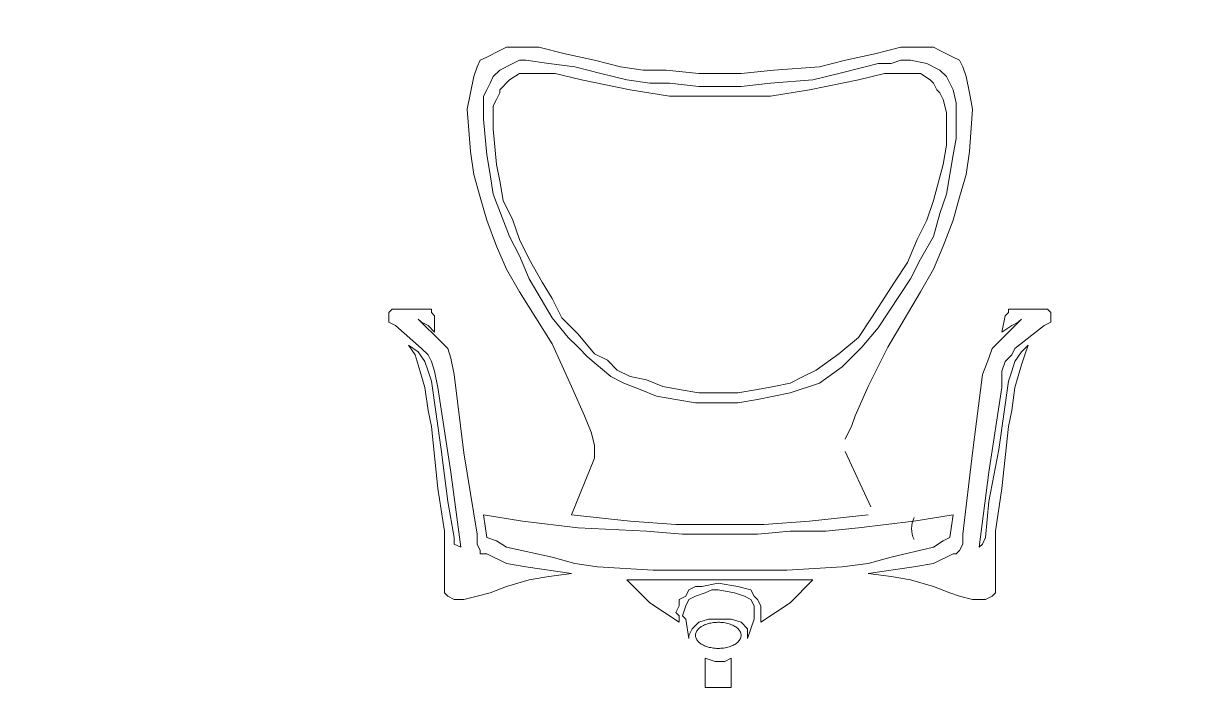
# Model space of a CAD drawing. Header units: inches. Extents: x 159.62 to 166.72, y 195.65 to 204.16.
# Drawn here: x 159.785791 to 159.78748, y 199.205229 to 199.206185 of the extents above; entities that cross this region are included whole.
import ezdxf

# ---------------------------------------------------------------- set-up
doc = ezdxf.new("R2010")
doc.units = ezdxf.units.IN
doc.header["$MEASUREMENT"] = 0
doc.layers.add('A-WALL-FULL-EXT', color=7, linetype='Continuous')

msp = doc.modelspace()

# ---------------------------------------------------------------- hatches: boundary and pattern name
at = {"layer": 'A-WALL-FULL-EXT'}
h = msp.add_hatch(dxfattribs=at)
h.set_pattern_fill('ANSI31', color=256)
h.set_pattern_definition([(45, (0.01298726268532846, 1.045511580532519), (-0.08838834764831843, 0.08838834764831845), [])])
h.paths.add_polyline_path([(159.8658135389766, 199.9514372831373), (159.7145801792775, 199.9514372831373), (159.7145801792775, 197.3514372831373), (159.8658135389766, 197.3498878874391)])
h.paths.add_polyline_path([(159.7867883471146, 199.2054549800727), (159.7867324316074, 199.2054549800727), (159.786690494977, 199.2054037241911), (159.786783687489, 199.2054037241911)], flags=0)
h.paths.add_polyline_path([(159.787061602903, 199.2054734230313), (159.786569830089, 199.2054155674062), (159.7865786639626, 199.2054130434423), (159.7866112813418, 199.2054083838167), (159.7870920261625, 199.2053801047096), (159.7870912227787, 199.2053804260631), (159.7870586053995, 199.2053897453143), (159.7870306476459, 199.2053944049399), (159.7869409498535, 199.2054072189103), (159.7864800084411, 199.2053801047096), (159.7864575136969, 199.2053711068119), (159.7864388751945, 199.2053664471863), (159.7864202366921, 199.2053617875607), (159.7864062578153, 199.2053617875607), (159.7863969385641, 199.2053664471863), (159.7863922789385, 199.2053711068119), (159.7863922789385, 199.2054596396983), (159.7863565551421, 199.2056918443744), (159.7863550019337, 199.205697280604), (159.7863503423081, 199.2057112594808), (159.7863223845545, 199.2057531961112), (159.7863130653033, 199.2057578557368), (159.7863130653033, 199.205767174988), (159.7863130653033, 199.2057718346136), (159.7870706534351, 199.2054884487966, 0.8508037970666767), (159.7871126838711, 199.2054301346817), (159.7871191805323, 199.2054270223191), (159.7871238401579, 199.2054270223191), (159.7871284997835, 199.2054316819447), (159.7871331594091, 199.2054410011959), (159.7871328116051, 199.2054627020396, 0.8607129190951147)], flags=16)
h.paths.add_polyline_path([(159.7868256241194, 199.2048178747173), (159.7870889459196, 199.2047520442672), (159.7868468952967, 199.2049244077347), (159.7868096912061, 199.2049169669166), (159.7868058673069, 199.2048213694365), (159.7873009059308, 199.2048213694365), (159.7873195444332, 199.2048167098109), (159.7873288636844, 199.2048120501853), (159.78733352331, 199.2048073905597), (159.7873428425612, 199.2047887520573), (159.7873475021868, 199.2047747731804), (159.7864668329481, 199.2047747731804), (159.7864668329481, 199.2047887520573), (159.7868256241194, 199.2051475432286)], flags=16)
h.paths.add_polyline_path([(165.7145797252483, 199.9498878849874), (165.5633461262385, 199.9514372831373), (165.5442522518764, 199.9514372831373), (165.5442522518764, 197.3514320907116), (165.5633461262385, 197.3514372831373), (165.7145797252483, 197.3498878849874)])

# ---------------------------------------------------------------- linework, layer by layer
at = {"lineweight": 0}
for p, q in [((159.7864528540713, 199.2061369405837), (159.7864714925737, 199.206146259835)), ((159.7864714925737, 199.206146259835), (159.7864808118249, 199.2061509194606)), ((159.7864808118249, 199.2061509194606), (159.7864947907017, 199.2061509194606)), ((159.7864947907017, 199.2061509194606), (159.7865087695785, 199.2061509194606)), ((159.7865087695785, 199.2061509194606), (159.7865274080809, 199.2061509194606)), ((159.7865274080809, 199.2061509194606), (159.7865646850858, 199.2061416002093)), ((159.7870073495179, 199.2061416002093), (159.7870446265227, 199.2061509194606)), ((159.7870446265227, 199.2061509194606), (159.7870772439019, 199.2061509194606)), ((159.7870772439019, 199.2061509194606), (159.7870912227787, 199.2061509194606)), ((159.7870912227787, 199.2061509194606), (159.7871005420299, 199.206146259835)), ((159.7871005420299, 199.206146259835), (159.7871191805323, 199.2061369405837)), ((159.7864388751945, 199.2061229617069), (159.7864435348201, 199.2061322809581)), ((159.7864435348201, 199.2061322809581), (159.7864528540713, 199.2061369405837)), ((159.7864901310761, 199.2061276213325), (159.7864714925737, 199.2061183020813)), ((159.7864994503273, 199.2061322809581), (159.7864901310761, 199.2061276213325)), ((159.7865087695785, 199.2061322809581), (159.7864994503273, 199.2061322809581)), ((159.7865413869577, 199.2061276213325), (159.7865087695785, 199.2061322809581)), ((159.7865786639626, 199.2061229617069), (159.7865413869577, 199.2061276213325)), ((159.7865646850858, 199.2061416002093), (159.7866066217162, 199.2061322809581)), ((159.7866066217162, 199.2061322809581), (159.786643898721, 199.2061229617069)), ((159.7869281358827, 199.2061229617069), (159.7869654128875, 199.2061322809581)), ((159.7869654128875, 199.2061322809581), (159.7870073495179, 199.2061416002093)), ((159.7870120091435, 199.2061276213325), (159.7869933706411, 199.2061229617069)), ((159.7870306476459, 199.2061276213325), (159.7870120091435, 199.2061276213325)), ((159.7870446265227, 199.2061322809581), (159.7870306476459, 199.2061276213325)), ((159.7870586053995, 199.2061322809581), (159.7870446265227, 199.2061322809581)), ((159.7870819035275, 199.2061276213325), (159.7870586053995, 199.2061322809581)), ((159.7871005420299, 199.2061183020813), (159.7870819035275, 199.2061276213325)), ((159.7871191805323, 199.2061369405837), (159.7871284997835, 199.2061322809581)), ((159.7871284997835, 199.2061322809581), (159.7871331594091, 199.2061229617069)), ((159.7864295559433, 199.2060856847021), (159.7864342155689, 199.2061089828301)), ((159.7864342155689, 199.2061089828301), (159.7864388751945, 199.2061229617069)), ((159.7864621733225, 199.2061089828301), (159.7864575136969, 199.206099663579)), ((159.7864714925737, 199.2061183020813), (159.7864621733225, 199.2061089828301)), ((159.7864994503273, 199.2061136424557), (159.7864854714505, 199.2061043232045)), ((159.7865227484553, 199.2061136424557), (159.7864994503273, 199.2061136424557)), ((159.7865507062089, 199.2061136424557), (159.7865227484553, 199.2061136424557)), ((159.7865879832138, 199.2061043232045), (159.7865507062089, 199.2061136424557)), ((159.7866159409674, 199.2061136424557), (159.7865786639626, 199.2061229617069)), ((159.7866532179722, 199.2061043232045), (159.7866159409674, 199.2061136424557)), ((159.786643898721, 199.2061229617069), (159.7866765161002, 199.2061183020813)), ((159.7866765161002, 199.2061183020813), (159.7867091334794, 199.2061183020813)), ((159.7867091334794, 199.2061183020813), (159.7867557297354, 199.2061136424557)), ((159.7867557297354, 199.2061136424557), (159.7867883471146, 199.2061136424557)), ((159.7867883471146, 199.2061136424557), (159.7868163048682, 199.2061136424557)), ((159.7867883471146, 199.2061136424557), (159.7867883471146, 199.2061136424557)), ((159.7868163048682, 199.2061136424557), (159.7868629011242, 199.2061183020813)), ((159.7868629011242, 199.2061183020813), (159.7869281358827, 199.2061229617069)), ((159.7869560936363, 199.2061136424557), (159.7869188166315, 199.2061043232045)), ((159.7869933706411, 199.2061229617069), (159.7869560936363, 199.2061136424557)), ((159.7870213283947, 199.2061136424557), (159.7869840513899, 199.2061043232045)), ((159.7870353072715, 199.2061136424557), (159.7870213283947, 199.2061136424557)), ((159.7870492861483, 199.2061136424557), (159.7870353072715, 199.2061136424557)), ((159.7870632650251, 199.2061136424557), (159.7870492861483, 199.2061136424557)), ((159.7870725842763, 199.2061136424557), (159.7870632650251, 199.2061136424557)), ((159.7870865631531, 199.2061043232045), (159.7870725842763, 199.2061136424557)), ((159.7871098612811, 199.2061089828301), (159.7871005420299, 199.2061183020813)), ((159.7871191805323, 199.2060903443277), (159.7871098612811, 199.2061089828301)), ((159.7871331594091, 199.2061229617069), (159.7871378190347, 199.2061089828301)), ((159.7871378190347, 199.2061089828301), (159.7871424786603, 199.2060856847021)), ((159.7864575136969, 199.206099663579), (159.7864528540713, 199.2060903443277)), ((159.7864854714505, 199.2061043232045), (159.7864714925737, 199.2060903443277)), ((159.7866578775978, 199.2060903443277), (159.7865879832138, 199.2061043232045)), ((159.7866858353514, 199.206099663579), (159.7866532179722, 199.2061043232045)), ((159.786713793105, 199.206099663579), (159.7866858353514, 199.206099663579)), ((159.7867557297354, 199.2060950039533), (159.786713793105, 199.206099663579)), ((159.7867883471146, 199.2060950039533), (159.7867557297354, 199.2060950039533)), ((159.7868163048682, 199.2060950039533), (159.7867883471146, 199.2060950039533)), ((159.7867883471146, 199.2060950039533), (159.7867883471146, 199.2060950039533)), ((159.7868582414986, 199.206099663579), (159.7868163048682, 199.2060950039533)), ((159.7869188166315, 199.2061043232045), (159.7868582414986, 199.206099663579)), ((159.7869840513899, 199.2061043232045), (159.7869141570059, 199.2060903443277)), ((159.7870912227787, 199.206099663579), (159.7870865631531, 199.2061043232045)), ((159.7870958824043, 199.2060903443277), (159.7870912227787, 199.206099663579)), ((159.7864248963177, 199.2060623865741), (159.7864295559433, 199.2060856847021)), ((159.7864528540713, 199.2060903443277), (159.7864481944457, 199.2060810250765)), ((159.7864481944457, 199.2060810250765), (159.7864481944457, 199.2060717058253)), ((159.7864668329481, 199.2060763654509), (159.7864621733225, 199.2060670461997)), ((159.7864714925737, 199.2060856847021), (159.7864668329481, 199.2060763654509)), ((159.7864714925737, 199.2060903443277), (159.7864714925737, 199.2060856847021)), ((159.786713793105, 199.2060810250765), (159.7866578775978, 199.2060903443277)), ((159.7867557297354, 199.2060810250765), (159.786713793105, 199.2060810250765)), ((159.7867883471146, 199.2060810250765), (159.7867557297354, 199.2060810250765)), ((159.7868163048682, 199.2060810250765), (159.7867883471146, 199.2060810250765)), ((159.7867883471146, 199.2060810250765), (159.7867883471146, 199.2060810250765)), ((159.7868582414986, 199.2060810250765), (159.7868163048682, 199.2060810250765)), ((159.7869141570059, 199.2060903443277), (159.7868582414986, 199.2060810250765)), ((159.7871005420299, 199.2060856847021), (159.7870958824043, 199.2060903443277)), ((159.7871052016555, 199.2060763654509), (159.7871005420299, 199.2060856847021)), ((159.7871098612811, 199.2060577269485), (159.7871052016555, 199.2060763654509)), ((159.7871238401579, 199.2060717058253), (159.7871191805323, 199.2060903443277)), ((159.7871424786603, 199.2060856847021), (159.7871471382859, 199.2060623865741)), ((159.7864295559433, 199.2060018114413), (159.7864248963177, 199.2060623865741)), ((159.7864481944457, 199.2060717058253), (159.7864481944457, 199.2060484076973)), ((159.7864621733225, 199.2060670461997), (159.7864621733225, 199.2060577269485)), ((159.7871238401579, 199.2060484076973), (159.7871238401579, 199.2060717058253)), ((159.7871471382859, 199.2060623865741), (159.7871424786603, 199.2060018114413)), ((159.7864481944457, 199.2060484076973), (159.7864528540713, 199.2059971518157)), ((159.7864621733225, 199.2060577269485), (159.7864621733225, 199.2060344288205)), ((159.7871098612811, 199.2060344288205), (159.7871098612811, 199.2060577269485)), ((159.7871238401579, 199.2060204499437), (159.7871238401579, 199.2060484076973)), ((159.7864621733225, 199.2060344288205), (159.7864668329481, 199.2059831729389)), ((159.7871098612811, 199.2060111306925), (159.7871098612811, 199.2060344288205)), ((159.7871052016555, 199.2059831729389), (159.7871098612811, 199.2060111306925)), ((159.7871191805323, 199.2059971518157), (159.7871238401579, 199.2060204499437)), ((159.7864342155689, 199.2059691940621), (159.7864295559433, 199.2060018114413)), ((159.7864528540713, 199.2059971518157), (159.7864575136969, 199.2059691940621)), ((159.7871098612811, 199.2059412363085), (159.7871191805323, 199.2059971518157)), ((159.7871424786603, 199.2060018114413), (159.7871378190347, 199.2059691940621)), ((159.7864668329481, 199.2059831729389), (159.7864714925737, 199.2059598748109)), ((159.7870912227787, 199.2059319170573), (159.7871052016555, 199.2059831729389)), ((159.7864435348201, 199.2059365766829), (159.7864342155689, 199.2059691940621)), ((159.7864575136969, 199.2059691940621), (159.7864621733225, 199.2059412363085)), ((159.7864714925737, 199.2059598748109), (159.7864761521993, 199.2059319170573)), ((159.7871378190347, 199.2059691940621), (159.7871284997835, 199.2059365766829)), ((159.7864621733225, 199.2059412363085), (159.7864854714505, 199.2058806611757)), ((159.7871005420299, 199.2059132785549), (159.7871098612811, 199.2059412363085)), ((159.7864528540713, 199.2059039593037), (159.7864435348201, 199.2059365766829)), ((159.7864761521993, 199.2059319170573), (159.7864901310761, 199.2059039593037)), ((159.7870819035275, 199.2059039593037), (159.7870912227787, 199.2059319170573)), ((159.7871284997835, 199.2059365766829), (159.7871191805323, 199.2059039593037)), ((159.7870912227787, 199.2058806611757), (159.7871005420299, 199.2059132785549)), ((159.7864668329481, 199.2058666822988), (159.7864528540713, 199.2059039593037)), ((159.7864901310761, 199.2059039593037), (159.7864994503273, 199.2058760015501)), ((159.7870679246507, 199.2058760015501), (159.7870819035275, 199.2059039593037)), ((159.7871191805323, 199.2059039593037), (159.7871052016555, 199.2058666822988)), ((159.7864854714505, 199.2058806611757), (159.7864994503273, 199.2058527034221)), ((159.7864994503273, 199.2058760015501), (159.7865134292041, 199.2058480437965)), ((159.7870539457739, 199.2058433841709), (159.7870679246507, 199.2058760015501)), ((159.7870725842763, 199.2058480437965), (159.7870912227787, 199.2058806611757)), ((159.7864808118249, 199.2058340649197), (159.7864668329481, 199.2058666822988)), ((159.7871052016555, 199.2058666822988), (159.7870912227787, 199.2058340649197)), ((159.7864994503273, 199.2058527034221), (159.7865134292041, 199.2058200860428)), ((159.7865134292041, 199.2058480437965), (159.7865320677065, 199.2058154264172)), ((159.7870353072715, 199.2058154264172), (159.7870539457739, 199.2058433841709)), ((159.7870586053995, 199.2058200860428), (159.7870725842763, 199.2058480437965)), ((159.7864994503273, 199.2058014475404), (159.7864808118249, 199.2058340649197)), ((159.7870912227787, 199.2058340649197), (159.7870725842763, 199.2058014475404)), ((159.7865134292041, 199.2058200860428), (159.7865460465833, 199.2057641705356)), ((159.7865320677065, 199.2058154264172), (159.7865460465833, 199.2057921282892)), ((159.7870026898923, 199.2057641705356), (159.7870353072715, 199.2058154264172)), ((159.7870120091435, 199.2057501916588), (159.7870586053995, 199.2058200860428)), ((159.7865460465833, 199.2057268935308), (159.7864994503273, 199.2058014475404)), ((159.7865460465833, 199.2057921282892), (159.7865600254601, 199.2057641705356)), ((159.7870725842763, 199.2058014475404), (159.7870259880203, 199.2057222339052)), ((159.7863177249289, 199.2057764942392), (159.7863130653033, 199.2057718346136)), ((159.7863130653033, 199.2057718346136), (159.7863130653033, 199.205767174988)), ((159.7863223845545, 199.2057764942392), (159.7863177249289, 199.2057764942392)), ((159.7863643211849, 199.2057764942392), (159.7863223845545, 199.2057764942392)), ((159.7863736404361, 199.2057764942392), (159.7863643211849, 199.2057764942392)), ((159.7863736404361, 199.2057718346136), (159.7863736404361, 199.2057764942392)), ((159.7863783000617, 199.205767174988), (159.7863736404361, 199.2057718346136)), ((159.787193734542, 199.205767174988), (159.7871983941675, 199.2057718346136)), ((159.7871983941675, 199.2057718346136), (159.7871983941675, 199.2057764942392)), ((159.7871983941675, 199.2057764942392), (159.7872077134188, 199.2057764942392)), ((159.7872077134188, 199.2057764942392), (159.7872449904236, 199.2057764942392)), ((159.7872449904236, 199.2057764942392), (159.7872543096748, 199.2057764942392)), ((159.7872543096748, 199.2057764942392), (159.7872589693004, 199.2057718346136)), ((159.7872589693004, 199.2057718346136), (159.7872589693004, 199.205767174988)), ((159.7863130653033, 199.205767174988), (159.7863130653033, 199.2057578557368)), ((159.7863130653033, 199.2057578557368), (159.7863223845545, 199.2057531961112)), ((159.7863876193129, 199.2057298979832), (159.7863550019337, 199.2057625153624)), ((159.7863550019337, 199.2057625153624), (159.7863596615593, 199.2057578557368)), ((159.7863596615593, 199.2057578557368), (159.7863689808105, 199.2057531961112)), ((159.7863783000617, 199.20574387686), (159.7863783000617, 199.205767174988)), ((159.7865460465833, 199.2057641705356), (159.7865693447114, 199.205736212782)), ((159.7865600254601, 199.2057641705356), (159.7865833235882, 199.2057408724076)), ((159.7869840513899, 199.205736212782), (159.7870026898923, 199.2057641705356)), ((159.7871844152908, 199.2057298979832), (159.78721703267, 199.2057625153624)), ((159.7871890749164, 199.20574387686), (159.787193734542, 199.205767174988)), ((159.7872123730444, 199.2057578557368), (159.7872030537932, 199.2057531961112)), ((159.78721703267, 199.2057625153624), (159.7872123730444, 199.2057578557368)), ((159.7872589693004, 199.2057578557368), (159.7872496500492, 199.2057531961112)), ((159.7872589693004, 199.205767174988), (159.7872589693004, 199.2057578557368)), ((159.7863223845545, 199.2057531961112), (159.7863596615593, 199.205720578732)), ((159.7863689808105, 199.2057531961112), (159.7863783000617, 199.20574387686)), ((159.7865833235882, 199.2057408724076), (159.7866066217162, 199.205712914654)), ((159.7869887110155, 199.2057222339052), (159.7870120091435, 199.2057501916588)), ((159.7872030537932, 199.2057531961112), (159.7871890749164, 199.20574387686)), ((159.7872496500492, 199.2057531961112), (159.7872077134188, 199.205720578732)), ((159.7863550019337, 199.2057159191064), (159.7863410230569, 199.2057252383576)), ((159.7863410230569, 199.2057252383576), (159.7863503423081, 199.2057112594808)), ((159.7863596615593, 199.205720578732), (159.7863689808105, 199.2057112594808)), ((159.7863969385641, 199.205720578732), (159.7863876193129, 199.2057298979832)), ((159.7864015981897, 199.2057065998552), (159.7863969385641, 199.205720578732)), ((159.786574004337, 199.205666318398), (159.7865460465833, 199.2057268935308)), ((159.7865693447114, 199.205736212782), (159.7865833235882, 199.2057222339052)), ((159.7865833235882, 199.2057222339052), (159.786597302465, 199.2057082550284)), ((159.7869560936363, 199.205712914654), (159.7869840513899, 199.205736212782)), ((159.7869747321387, 199.2057082550284), (159.7869887110155, 199.2057222339052)), ((159.7870259880203, 199.2057222339052), (159.7869980302667, 199.205666318398)), ((159.787170436414, 199.2057065998552), (159.7871750960396, 199.205720578732)), ((159.7871750960396, 199.205720578732), (159.7871844152908, 199.2057298979832)), ((159.7872077134188, 199.205720578732), (159.7872030537932, 199.2057112594808)), ((159.78721703267, 199.2057159191064), (159.7872263519212, 199.2057252383576)), ((159.7872263519212, 199.2057252383576), (159.7872216922956, 199.2057112594808)), ((159.7863503423081, 199.2057112594808), (159.7863550019337, 199.205697280604)), ((159.7863643211849, 199.2057019402296), (159.7863550019337, 199.2057159191064)), ((159.7863689808105, 199.2057112594808), (159.7863736404361, 199.2057019402296)), ((159.7864062578153, 199.2056833017272), (159.7864015981897, 199.2057065998552)), ((159.786597302465, 199.2057082550284), (159.7866299198442, 199.2056802972748)), ((159.7866066217162, 199.205712914654), (159.7866252602186, 199.2057035954028)), ((159.7866252602186, 199.2057035954028), (159.7866392390954, 199.205689616526)), ((159.7869234762571, 199.205689616526), (159.7869560936363, 199.205712914654)), ((159.7869607532619, 199.2056942761516), (159.7869747321387, 199.2057082550284)), ((159.7871611171628, 199.2056833017272), (159.787170436414, 199.2057065998552)), ((159.7872030537932, 199.2057112594808), (159.787193734542, 199.2057019402296)), ((159.7872077134188, 199.2057019402296), (159.78721703267, 199.2057159191064)), ((159.7872216922956, 199.2057112594808), (159.78721703267, 199.205697280604)), ((159.7863550019337, 199.205697280604), (159.7863643211849, 199.2056646632248)), ((159.7863689808105, 199.2056879613528), (159.7863643211849, 199.2057019402296)), ((159.7863736404361, 199.205673982476), (159.7863689808105, 199.2056879613528)), ((159.7863736404361, 199.2057019402296), (159.7863783000617, 199.2056879613528)), ((159.7863783000617, 199.2056879613528), (159.7863829596873, 199.2056646632248)), ((159.7866392390954, 199.205689616526), (159.7866578775978, 199.2056802972748)), ((159.7869048377547, 199.2056802972748), (159.7869234762571, 199.205689616526)), ((159.7869281358827, 199.2056709780236), (159.7869607532619, 199.2056942761516)), ((159.787193734542, 199.2057019402296), (159.7871890749164, 199.2056879613528)), ((159.7871890749164, 199.2056879613528), (159.7871890749164, 199.2056646632248)), ((159.7871983941675, 199.205673982476), (159.7872030537932, 199.2056879613528)), ((159.7872030537932, 199.2056879613528), (159.7872077134188, 199.2057019402296)), ((159.78721703267, 199.205697280604), (159.7872077134188, 199.2056646632248)), ((159.7863876193129, 199.2055761303384), (159.7863736404361, 199.205673982476)), ((159.7864202366921, 199.2055714707128), (159.7864062578153, 199.2056833017272)), ((159.7866299198442, 199.2056802972748), (159.7866485583466, 199.2056709780236)), ((159.7866485583466, 199.2056709780236), (159.7866718564746, 199.2056616587724)), ((159.7866578775978, 199.2056802972748), (159.7866811757258, 199.2056756376492)), ((159.7866811757258, 199.2056756376492), (159.7867044738538, 199.205666318398)), ((159.7868629011242, 199.205666318398), (159.7868861992523, 199.2056709780236)), ((159.7868861992523, 199.2056709780236), (159.7869048377547, 199.2056802972748)), ((159.7868861992523, 199.2056569991468), (159.7869281358827, 199.2056709780236)), ((159.7871471382859, 199.2055714707128), (159.7871611171628, 199.2056833017272)), ((159.7871844152908, 199.2055761303384), (159.7871983941675, 199.205673982476)), ((159.7863643211849, 199.2056646632248), (159.7863689808105, 199.2056320458456)), ((159.7863829596873, 199.2056646632248), (159.7864015981897, 199.2055435129591)), ((159.7865926428394, 199.2056243817676), (159.786574004337, 199.205666318398)), ((159.7866718564746, 199.2056616587724), (159.7866951546026, 199.2056523395212)), ((159.7867044738538, 199.205666318398), (159.7867277719818, 199.2056616587724)), ((159.7867277719818, 199.2056616587724), (159.7867557297354, 199.2056569991468)), ((159.7867557297354, 199.2056569991468), (159.786783687489, 199.2056569991468)), ((159.786783687489, 199.2056569991468), (159.7868116452426, 199.2056569991468)), ((159.7868116452426, 199.2056569991468), (159.7868396029963, 199.2056616587724)), ((159.7868396029963, 199.2056616587724), (159.7868629011242, 199.205666318398)), ((159.7868629011242, 199.2056523395212), (159.7868861992523, 199.2056569991468)), ((159.7869980302667, 199.205666318398), (159.7869793917643, 199.2056243817676)), ((159.7871890749164, 199.2056646632248), (159.787170436414, 199.2055435129591)), ((159.7872077134188, 199.2056646632248), (159.7872030537932, 199.2056320458456)), ((159.7866951546026, 199.2056523395212), (159.7867231123562, 199.2056476798956)), ((159.7867231123562, 199.2056476798956), (159.7867510701098, 199.20564302027)), ((159.7867510701098, 199.20564302027), (159.786783687489, 199.20564302027)), ((159.786783687489, 199.20564302027), (159.7868116452426, 199.20564302027)), ((159.7868116452426, 199.20564302027), (159.7868396029963, 199.2056476798956)), ((159.7868396029963, 199.2056476798956), (159.7868629011242, 199.2056523395212)), ((159.7863689808105, 199.2056320458456), (159.7863736404361, 199.2056087477176)), ((159.7866019620906, 199.2056010836396), (159.7865926428394, 199.2056243817676)), ((159.7869793917643, 199.2056243817676), (159.7869747321387, 199.2056104028908)), ((159.7872030537932, 199.2056320458456), (159.7871983941675, 199.2056087477176)), ((159.7863736404361, 199.2056087477176), (159.7863829596873, 199.2055202148311)), ((159.7869747321387, 199.2056104028908), (159.7869650261484, 199.2055909909102)), ((159.7871983941675, 199.2056087477176), (159.7871890749164, 199.2055202148311)), ((159.7866066217162, 199.2055824451372), (159.7866019620906, 199.2056010836396)), ((159.7863969385641, 199.2055015763287), (159.7863876193129, 199.2055761303384)), ((159.7864388751945, 199.2054549800727), (159.7864202366921, 199.2055714707128)), ((159.7866066217162, 199.2055638066348), (159.7866066217162, 199.2055824451372)), ((159.7870016350078, 199.2054943855094), (159.7869647893718, 199.2055732828186)), ((159.7871331594091, 199.2054549800727), (159.7871471382859, 199.2055714707128)), ((159.787170436414, 199.2055015763287), (159.7871844152908, 199.2055761303384)), ((159.786574004337, 199.2054829378263), (159.7866066217162, 199.2055638066348)), ((159.7864015981897, 199.2055435129591), (159.7864155770665, 199.2054363415703)), ((159.787170436414, 199.2055435129591), (159.7871564575372, 199.2054363415703)), ((159.7863829596873, 199.2055202148311), (159.7863922789385, 199.2054596396983)), ((159.7871890749164, 199.2055202148311), (159.7871797556652, 199.2054596396983)), ((159.7864062578153, 199.2054503204471), (159.7863969385641, 199.2055015763287)), ((159.7871657767884, 199.2054503204471), (159.787170436414, 199.2055015763287)), ((159.7865041099529, 199.2054736185751), (159.7864481944457, 199.2054829378263)), ((159.7864481944457, 199.2054829378263), (159.7864528540713, 199.2054503204471)), ((159.7865833235882, 199.2054642993239), (159.7865041099529, 199.2054736185751)), ((159.7866578775978, 199.2054736185751), (159.786574004337, 199.2054829378263)), ((159.7867231123562, 199.2054689589495), (159.7866578775978, 199.2054736185751)), ((159.7867883471146, 199.2054689589495), (159.7867231123562, 199.2054689589495)), ((159.7868489222475, 199.2054689589495), (159.7867883471146, 199.2054689589495)), ((159.7869141570059, 199.2054736185751), (159.7868489222475, 199.2054689589495)), ((159.7869980302667, 199.2054829378263), (159.7869141570059, 199.2054736185751)), ((159.7870632650251, 199.2054736185751), (159.7869840513899, 199.2054642993239)), ((159.7871191805323, 199.2054829378263), (159.7870632650251, 199.2054736185751)), ((159.7871145209067, 199.2054503204471), (159.7871191805323, 199.2054829378263)), ((159.7871191805323, 199.2054829378263), (159.7871191805323, 199.2054829378263)), ((159.7863922789385, 199.2054596396983), (159.7863922789385, 199.2054363415703)), ((159.7864062578153, 199.2054410011959), (159.7864062578153, 199.2054503204471)), ((159.7864388751945, 199.2054410011959), (159.7864388751945, 199.2054549800727)), ((159.7864528540713, 199.2054503204471), (159.7864668329481, 199.2054456608215)), ((159.7866811757258, 199.2054596396983), (159.7865833235882, 199.2054642993239)), ((159.7867324316074, 199.2054549800727), (159.7866811757258, 199.2054596396983)), ((159.7867883471146, 199.2054549800727), (159.7867324316074, 199.2054549800727)), ((159.7868396029963, 199.2054549800727), (159.7867883471146, 199.2054549800727)), ((159.7868861992523, 199.2054596396983), (159.7868396029963, 199.2054549800727)), ((159.7869374551339, 199.2054596396983), (159.7868861992523, 199.2054596396983)), ((159.7869840513899, 199.2054642993239), (159.7869374551339, 199.2054596396983)), ((159.7871052016555, 199.2054456608215), (159.7871145209067, 199.2054503204471)), ((159.7871331594091, 199.2054410011959), (159.7871331594091, 199.2054549800727)), ((159.7871611171628, 199.2054410011959), (159.7871657767884, 199.2054503204471)), ((159.7871797556652, 199.2054596396983), (159.7871797556652, 199.2054363415703)), ((159.7863922789385, 199.2054363415703), (159.7863922789385, 199.2054177030679)), ((159.7864155770665, 199.2054363415703), (159.7864062578153, 199.2054410011959)), ((159.7864435348201, 199.2054316819447), (159.7864388751945, 199.2054410011959)), ((159.7864668329481, 199.2054456608215), (159.7864808118249, 199.2054363415703)), ((159.7864808118249, 199.2054363415703), (159.7865460465833, 199.2054223626935)), ((159.7870306476459, 199.2054223626935), (159.7870912227787, 199.2054363415703)), ((159.7870912227787, 199.2054363415703), (159.7871052016555, 199.2054456608215)), ((159.7871284997835, 199.2054316819447), (159.7871331594091, 199.2054410011959)), ((159.7871564575372, 199.2054363415703), (159.7871611171628, 199.2054410011959)), ((159.7871797556652, 199.2054363415703), (159.7871797556652, 199.2054177030679)), ((159.7863922789385, 199.2054177030679), (159.7863922789385, 199.2053897453143)), ((159.7864435348201, 199.2054270223191), (159.7864435348201, 199.2054316819447)), ((159.7864528540713, 199.2054270223191), (159.7864435348201, 199.2054270223191)), ((159.7864808118249, 199.2054130434423), (159.7864528540713, 199.2054270223191)), ((159.7864528540713, 199.2054270223191), (159.7864528540713, 199.2054270223191)), ((159.7865460465833, 199.2054223626935), (159.7865786639626, 199.2054130434423)), ((159.7869980302667, 199.2054130434423), (159.7870306476459, 199.2054223626935)), ((159.7870912227787, 199.2054130434423), (159.7871191805323, 199.2054270223191)), ((159.7871191805323, 199.2054270223191), (159.7871238401579, 199.2054270223191)), ((159.7871191805323, 199.2054270223191), (159.7871191805323, 199.2054270223191)), ((159.7871238401579, 199.2054270223191), (159.7871284997835, 199.2054316819447)), ((159.7871797556652, 199.2054177030679), (159.7871797556652, 199.2053897453143)), ((159.7865087695785, 199.2054083838167), (159.7864808118249, 199.2054130434423)), ((159.786574004337, 199.2053990645655), (159.7865087695785, 199.2054083838167)), ((159.7865786639626, 199.2054130434423), (159.7866112813418, 199.2054083838167)), ((159.7866112813418, 199.2054083838167), (159.786690494977, 199.2054037241911)), ((159.786690494977, 199.2054037241911), (159.786783687489, 199.2054037241911)), ((159.786783687489, 199.2054037241911), (159.7868815396266, 199.2054037241911)), ((159.7868815396266, 199.2054037241911), (159.7869607532619, 199.2054083838167)), ((159.7869607532619, 199.2054083838167), (159.7869980302667, 199.2054130434423)), ((159.7869980302667, 199.2053990645655), (159.7870632650251, 199.2054083838167)), ((159.7870632650251, 199.2054083838167), (159.7870912227787, 199.2054130434423)), ((159.7863922789385, 199.2053897453143), (159.7863922789385, 199.2053804260631)), ((159.7864808118249, 199.2053804260631), (159.7865134292041, 199.2053897453143)), ((159.7865134292041, 199.2053897453143), (159.7865413869577, 199.2053944049399)), ((159.7865413869577, 199.2053944049399), (159.786574004337, 199.2053990645655)), ((159.7867883471146, 199.2053897453143), (159.7866532179722, 199.2053897453143)), ((159.7866532179722, 199.2053897453143), (159.7866858353514, 199.2053571279351)), ((159.786760389361, 199.2053804260631), (159.786783687489, 199.2053850856887)), ((159.786783687489, 199.2053850856887), (159.7868116452426, 199.2053804260631)), ((159.786783687489, 199.2053850856887), (159.786783687489, 199.2053850856887)), ((159.7868349433706, 199.2053897453143), (159.7867883471146, 199.2053897453143)), ((159.7869188166315, 199.2053897453143), (159.7868349433706, 199.2053897453143)), ((159.7868861992523, 199.2053571279351), (159.7869188166315, 199.2053897453143)), ((159.7870306476459, 199.2053944049399), (159.7869980302667, 199.2053990645655)), ((159.7870586053995, 199.2053897453143), (159.7870306476459, 199.2053944049399)), ((159.7870912227787, 199.2053804260631), (159.7870586053995, 199.2053897453143)), ((159.7871797556652, 199.2053897453143), (159.7871797556652, 199.2053804260631)), ((159.7863922789385, 199.2053804260631), (159.7863922789385, 199.2053711068119)), ((159.7863922789385, 199.2053711068119), (159.7863969385641, 199.2053664471863)), ((159.7863969385641, 199.2053664471863), (159.7864062578153, 199.2053617875607)), ((159.7864202366921, 199.2053617875607), (159.7864388751945, 199.2053664471863)), ((159.7864388751945, 199.2053664471863), (159.7864575136969, 199.2053711068119)), ((159.7864575136969, 199.2053711068119), (159.7864808118249, 199.2053804260631)), ((159.7867277719818, 199.2053617875607), (159.786737091233, 199.2053664471863)), ((159.786737091233, 199.2053664471863), (159.7867417508586, 199.2053757664375)), ((159.7867417508586, 199.2053757664375), (159.7867510701098, 199.2053804260631)), ((159.7867417508586, 199.2053617875607), (159.7867510701098, 199.2053664471863)), ((159.7867510701098, 199.2053804260631), (159.786760389361, 199.2053804260631)), ((159.7867510701098, 199.2053664471863), (159.7867650489866, 199.2053711068119)), ((159.7867650489866, 199.2053711068119), (159.7867743682378, 199.2053757664375)), ((159.7867743682378, 199.2053757664375), (159.786783687489, 199.2053757664375)), ((159.786783687489, 199.2053757664375), (159.786806985617, 199.2053711068119)), ((159.786806985617, 199.2053711068119), (159.7868209644938, 199.2053664471863)), ((159.7868116452426, 199.2053804260631), (159.786830283745, 199.2053757664375)), ((159.7868209644938, 199.2053664471863), (159.786830283745, 199.2053617875607)), ((159.786830283745, 199.2053757664375), (159.7868349433706, 199.2053664471863)), ((159.7868349433706, 199.2053664471863), (159.7868396029963, 199.2053617875607)), ((159.7871145209067, 199.2053711068119), (159.7870912227787, 199.2053804260631)), ((159.7871284997835, 199.2053664471863), (159.7871145209067, 199.2053711068119)), ((159.7871471382859, 199.2053617875607), (159.7871284997835, 199.2053664471863)), ((159.7871750960396, 199.2053664471863), (159.7871657767884, 199.2053617875607)), ((159.7871797556652, 199.2053711068119), (159.7871750960396, 199.2053664471863)), ((159.7871797556652, 199.2053804260631), (159.7871797556652, 199.2053711068119)), ((159.7864062578153, 199.2053617875607), (159.7864202366921, 199.2053617875607)), ((159.7866858353514, 199.2053571279351), (159.7867277719818, 199.2053291701815)), ((159.7867231123562, 199.2053431490583), (159.7867277719818, 199.2053524683095)), ((159.7867277719818, 199.2053524683095), (159.7867277719818, 199.2053617875607)), ((159.7867324316074, 199.2053384894327), (159.786737091233, 199.2053524683095)), ((159.786737091233, 199.2053524683095), (159.7867417508586, 199.2053617875607)), ((159.786830283745, 199.2053617875607), (159.7868349433706, 199.2053524683095)), ((159.7868349433706, 199.2053524683095), (159.7868349433706, 199.2053384894327)), ((159.7868396029963, 199.2053617875607), (159.7868442626219, 199.2053524683095)), ((159.7868442626219, 199.2053291701815), (159.7868861992523, 199.2053571279351)), ((159.7868442626219, 199.2053524683095), (159.7868442626219, 199.2053431490583)), ((159.7871657767884, 199.2053617875607), (159.7871471382859, 199.2053617875607)), ((159.7867277719818, 199.2053384894327), (159.7867231123562, 199.2053431490583)), ((159.7867277719818, 199.2053291701815), (159.7867277719818, 199.2053384894327)), ((159.786737091233, 199.2053338298071), (159.7867324316074, 199.2053384894327)), ((159.7867417508586, 199.2053058720535), (159.786737091233, 199.2053338298071)), ((159.7867697086122, 199.2053338298071), (159.7867557297354, 199.2053291701815)), ((159.786783687489, 199.2053338298071), (159.7867697086122, 199.2053338298071)), ((159.7868023259914, 199.2053338298071), (159.786783687489, 199.2053338298071)), ((159.7868163048682, 199.2053291701815), (159.7868023259914, 199.2053338298071)), ((159.7868349433706, 199.2053338298071), (159.7868256241194, 199.2053058720535)), ((159.7868349433706, 199.2053384894327), (159.7868349433706, 199.2053338298071)), ((159.7868442626219, 199.2053431490583), (159.7868442626219, 199.2053384894327)), ((159.7868442626219, 199.2053384894327), (159.7868442626219, 199.2053291701815)), ((159.7867464104842, 199.2053198509303), (159.7867417508586, 199.2053105316791)), ((159.7867557297354, 199.2053291701815), (159.7867464104842, 199.2053198509303)), ((159.7867518715258, 199.2053146379374), (159.7867514798203, 199.2053134765885)), ((159.7867523913428, 199.205315782752), (159.7867518715258, 199.2053146379374)), ((159.7867530371785, 199.2053169064223), (159.7867523913428, 199.205315782752)), ((159.7867538064321, 199.2053180044238), (159.7867530371785, 199.2053169064223)), ((159.7867546960061, 199.2053190723352), (159.7867538064321, 199.2053180044238)), ((159.7867557023187, 199.2053201058564), (159.7867546960061, 199.2053190723352)), ((159.7867568213176, 199.2053211008257), (159.7867557023187, 199.2053201058564)), ((159.7867580484971, 199.2053220532368), (159.7867568213176, 199.2053211008257)), ((159.7867593789159, 199.2053229592547), (159.7867580484971, 199.2053220532368)), ((159.7867608072166, 199.2053238152311), (159.7867593789159, 199.2053229592547)), ((159.7867623276481, 199.2053246177193), (159.7867608072166, 199.2053238152311)), ((159.7867639340882, 199.205325363488), (159.7867623276481, 199.2053246177193)), ((159.7867656200683, 199.2053260495343), (159.7867639340882, 199.205325363488)), ((159.7867673787994, 199.2053266730956), (159.7867656200683, 199.2053260495343)), ((159.7867692031999, 199.2053272316612), (159.7867673787994, 199.2053266730956)), ((159.7867710859236, 199.2053277229818), (159.7867692031999, 199.2053272316612)), ((159.7867730193892, 199.2053281450791), (159.7867710859236, 199.2053277229818)), ((159.7867749958116, 199.2053284962535), (159.7867730193892, 199.2053281450791)), ((159.7867770072323, 199.2053287750908), (159.7867749958116, 199.2053284962535)), ((159.786779045552, 199.2053289804684), (159.7867770072323, 199.2053287750908)), ((159.7867811025631, 199.2053291115592), (159.786779045552, 199.2053289804684)), ((159.7867831699829, 199.2053291678354), (159.7867811025631, 199.2053291115592)), ((159.7867852394864, 199.2053291490704), (159.7867831699829, 199.2053291678354)), ((159.7867873027406, 199.2053290553397), (159.7867852394864, 199.2053291490704)), ((159.7867893514375, 199.2053288870207), (159.7867873027406, 199.2053290553397)), ((159.7867913773276, 199.2053286447913), (159.7867893514375, 199.2053288870207)), ((159.7867933722535, 199.2053283296268), (159.7867913773276, 199.2053286447913)), ((159.7867953281823, 199.2053279427962), (159.7867933722535, 199.2053283296268)), ((159.786797237238, 199.2053274858572), (159.7867953281823, 199.2053279427962)), ((159.7867990917338, 199.2053269606497), (159.786797237238, 199.2053274858572)), ((159.786800884202, 199.2053263692885), (159.7867990917338, 199.2053269606497)), ((159.7868026074252, 199.2053257141549), (159.786800884202, 199.2053263692885)), ((159.7868042544645, 199.2053249978868), (159.7868026074252, 199.2053257141549)), ((159.7868058186878, 199.2053242233684), (159.7868042544645, 199.2053249978868)), ((159.7868072937966, 199.2053233937184), (159.7868058186878, 199.2053242233684)), ((159.7868086738511, 199.2053225122775), (159.7868072937966, 199.2053233937184)), ((159.7868099532944, 199.2053215825949), (159.7868086738511, 199.2053225122775)), ((159.7868111269745, 199.2053206084142), (159.7868099532944, 199.2053215825949)), ((159.7868121901655, 199.2053195936581), (159.7868111269745, 199.2053206084142)), ((159.7868131385863, 199.2053185424126), (159.7868121901655, 199.2053195936581)), ((159.7868139684179, 199.2053174589106), (159.7868131385863, 199.2053185424126)), ((159.786814676319, 199.2053163475152), (159.7868139684179, 199.2053174589106)), ((159.7868152594389, 199.2053152127014), (159.786814676319, 199.2053163475152)), ((159.7868157154297, 199.2053140590388), (159.7868152594389, 199.2053152127014)), ((159.7868256241194, 199.2053198509303), (159.7868163048682, 199.2053291701815)), ((159.7868256241194, 199.2053105316791), (159.7868256241194, 199.2053198509303)), ((159.7867417508586, 199.2053105316791), (159.7867417508586, 199.2053058720535)), ((159.7867512178038, 199.2053123033814), (159.7867510865313, 199.2053111230402)), ((159.7867510865313, 199.2053111230402), (159.7867510865313, 199.2053099403179)), ((159.7867510865313, 199.2053099403179), (159.7867512178038, 199.2053087599768)), ((159.7867514798203, 199.2053134765885), (159.7867512178038, 199.2053123033814)), ((159.7867512178038, 199.2053087599768), (159.7867514798203, 199.2053075867697)), ((159.7867514798203, 199.2053075867697), (159.7867518715258, 199.2053064254207)), ((159.7867518715258, 199.2053064254207), (159.7867523913428, 199.2053052806061)), ((159.7867523913428, 199.2053052806061), (159.7867530371785, 199.2053041569358)), ((159.7867530371785, 199.2053041569358), (159.7867538064321, 199.2053030589343)), ((159.7867538064321, 199.2053030589343), (159.7867546960061, 199.2053019910229)), ((159.7867546960061, 199.2053019910229), (159.7867557023187, 199.2053009575018)), ((159.7867557023187, 199.2053009575018), (159.7867568213176, 199.2052999625324)), ((159.7867568213176, 199.2052999625324), (159.7867580484971, 199.2052990101213)), ((159.7867580484971, 199.2052990101213), (159.7867593789159, 199.2052981041034)), ((159.7867593789159, 199.2052981041034), (159.7867608072166, 199.205297248127)), ((159.7868072937966, 199.2052976696397), (159.7868086738511, 199.2052985510807)), ((159.7868086738511, 199.2052985510807), (159.7868099532944, 199.2052994807632)), ((159.7868099532944, 199.2052994807632), (159.7868111269745, 199.2053004549439)), ((159.7868111269745, 199.2053004549439), (159.7868121901655, 199.2053014697)), ((159.7868121901655, 199.2053014697), (159.7868131385863, 199.2053025209456)), ((159.7868131385863, 199.2053025209456), (159.7868139684179, 199.2053036044475)), ((159.7868139684179, 199.2053036044475), (159.786814676319, 199.2053047158429)), ((159.786814676319, 199.2053047158429), (159.7868152594389, 199.2053058506567)), ((159.7868152594389, 199.2053058506567), (159.7868157154297, 199.2053070043193)), ((159.7868160424553, 199.2053128911728), (159.7868157154297, 199.2053140590388)), ((159.7868157154297, 199.2053070043193), (159.7868160424553, 199.2053081721853)), ((159.7868162391989, 199.2053117138059), (159.7868160424553, 199.2053128911728)), ((159.7868160424553, 199.2053081721853), (159.7868162391989, 199.2053093495522)), ((159.7868163048682, 199.2053105316791), (159.7868162391989, 199.2053117138059)), ((159.7868162391989, 199.2053093495522), (159.7868163048682, 199.2053105316791)), ((159.7868256241194, 199.2053058720535), (159.7868256241194, 199.2053105316791)), ((159.7868256241194, 199.2053058720535), (159.7868256241194, 199.2053058720535)), ((159.7867608072166, 199.205297248127), (159.7867623276481, 199.2052964456388)), ((159.7867623276481, 199.2052964456388), (159.7867639340882, 199.2052956998701)), ((159.7867639340882, 199.2052956998701), (159.7867656200683, 199.2052950138238)), ((159.7867656200683, 199.2052950138238), (159.7867673787994, 199.2052943902625)), ((159.7867673787994, 199.2052943902625), (159.7867692031999, 199.2052938316969)), ((159.7867692031999, 199.2052938316969), (159.7867710859236, 199.2052933403763)), ((159.7867710859236, 199.2052933403763), (159.7867730193892, 199.205292918279)), ((159.7867730193892, 199.205292918279), (159.7867749958116, 199.2052925671047)), ((159.7867749958116, 199.2052925671047), (159.7867770072323, 199.2052922882673)), ((159.7867770072323, 199.2052922882673), (159.786779045552, 199.2052920828897)), ((159.786779045552, 199.2052920828897), (159.7867811025631, 199.2052919517989)), ((159.7867811025631, 199.2052919517989), (159.7867831699829, 199.2052918955227)), ((159.7867831699829, 199.2052918955227), (159.7867852394864, 199.2052919142878)), ((159.7867852394864, 199.2052919142878), (159.7867873027406, 199.2052920080185)), ((159.7867873027406, 199.2052920080185), (159.7867893514375, 199.2052921763374)), ((159.7867893514375, 199.2052921763374), (159.7867913773276, 199.2052924185668)), ((159.7867913773276, 199.2052924185668), (159.7867933722535, 199.2052927337313)), ((159.7867933722535, 199.2052927337313), (159.7867953281823, 199.2052931205619)), ((159.7867953281823, 199.2052931205619), (159.786797237238, 199.2052935775009)), ((159.786797237238, 199.2052935775009), (159.7867990917338, 199.2052941027084)), ((159.7867990917338, 199.2052941027084), (159.786800884202, 199.2052946940696)), ((159.786800884202, 199.2052946940696), (159.7868026074252, 199.2052953492032)), ((159.7868026074252, 199.2052953492032), (159.7868042544645, 199.2052960654713)), ((159.7868042544645, 199.2052960654713), (159.7868058186878, 199.2052968399897)), ((159.7868058186878, 199.2052968399897), (159.7868072937966, 199.2052976696397)), ((159.7867650489866, 199.2052779142998), (159.7867790278634, 199.2052732546743)), ((159.7867650489866, 199.2052359776694), (159.7867650489866, 199.2052779142998)), ((159.7867650489866, 199.2052779142998), (159.7867650489866, 199.2052779142998)), ((159.7867790278634, 199.2052732546743), (159.7867930067402, 199.2052732546743)), ((159.7867930067402, 199.2052732546743), (159.7868023259914, 199.2052779142998)), ((159.7868023259914, 199.2052779142998), (159.7868023259914, 199.2052359776694)), ((159.7868023259914, 199.2052359776694), (159.7867650489866, 199.2052359776694))]:
    msp.add_line(p, q, dxfattribs=at)
msp.add_arc((159.7870964001922, 199.2054627020396), 3.641141300977363e-05, 153.434948828719, 205.0329279217684, dxfattribs=at)

doc.saveas('drawing.dxf')
